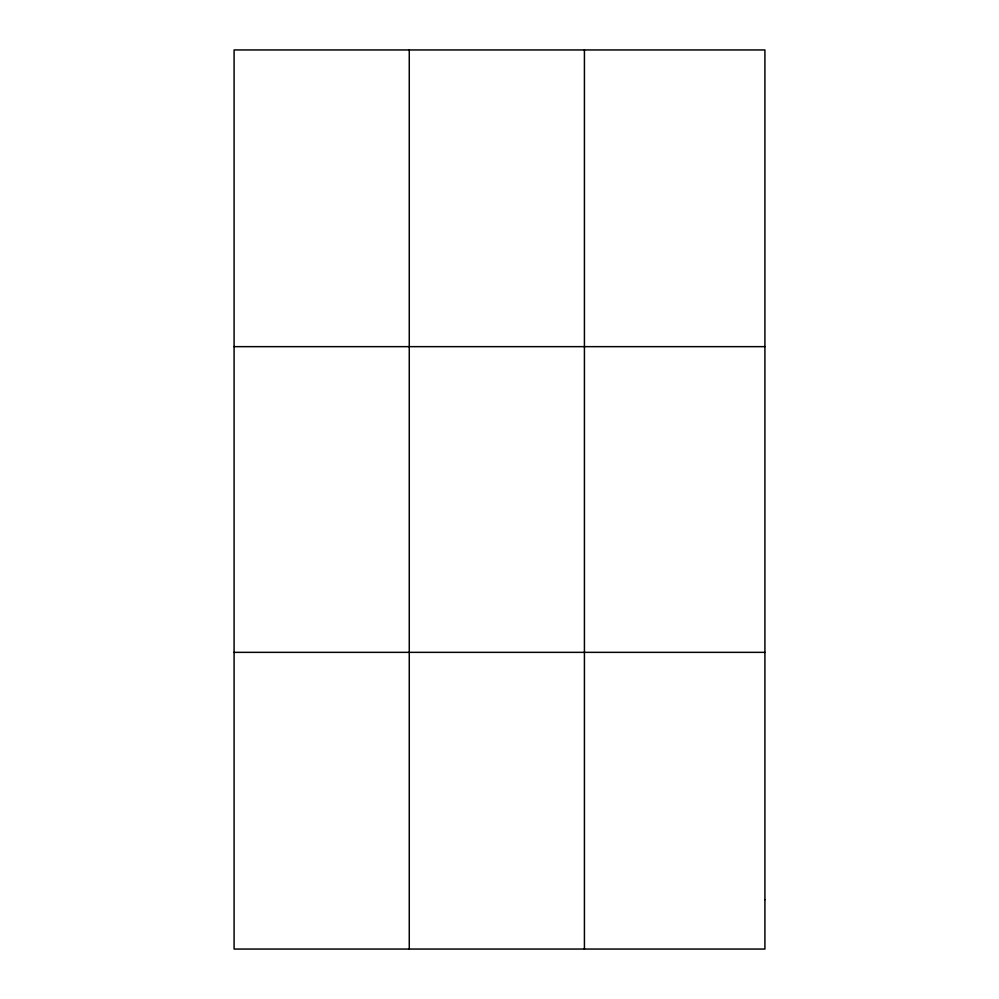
<?xml version="1.0" encoding="UTF-8"?>
<svg xmlns="http://www.w3.org/2000/svg" width="999" height="999" viewBox="0 0 999 999"><rect width="100%" height="100%" fill="white"/><g stroke="black" fill="none" stroke-linecap="round" stroke-linejoin="round"><path stroke-width="1.5" d="M409.265 49.95L409.265 949.05M584.427 49.95L584.427 949.05M234.091 346.653L764.909 346.653M234.091 652.347L764.909 652.347M764.909 899.6L764.909 949.05L234.091 949.05L234.091 49.95L764.909 49.95L764.909 899.6"/></g></svg>
